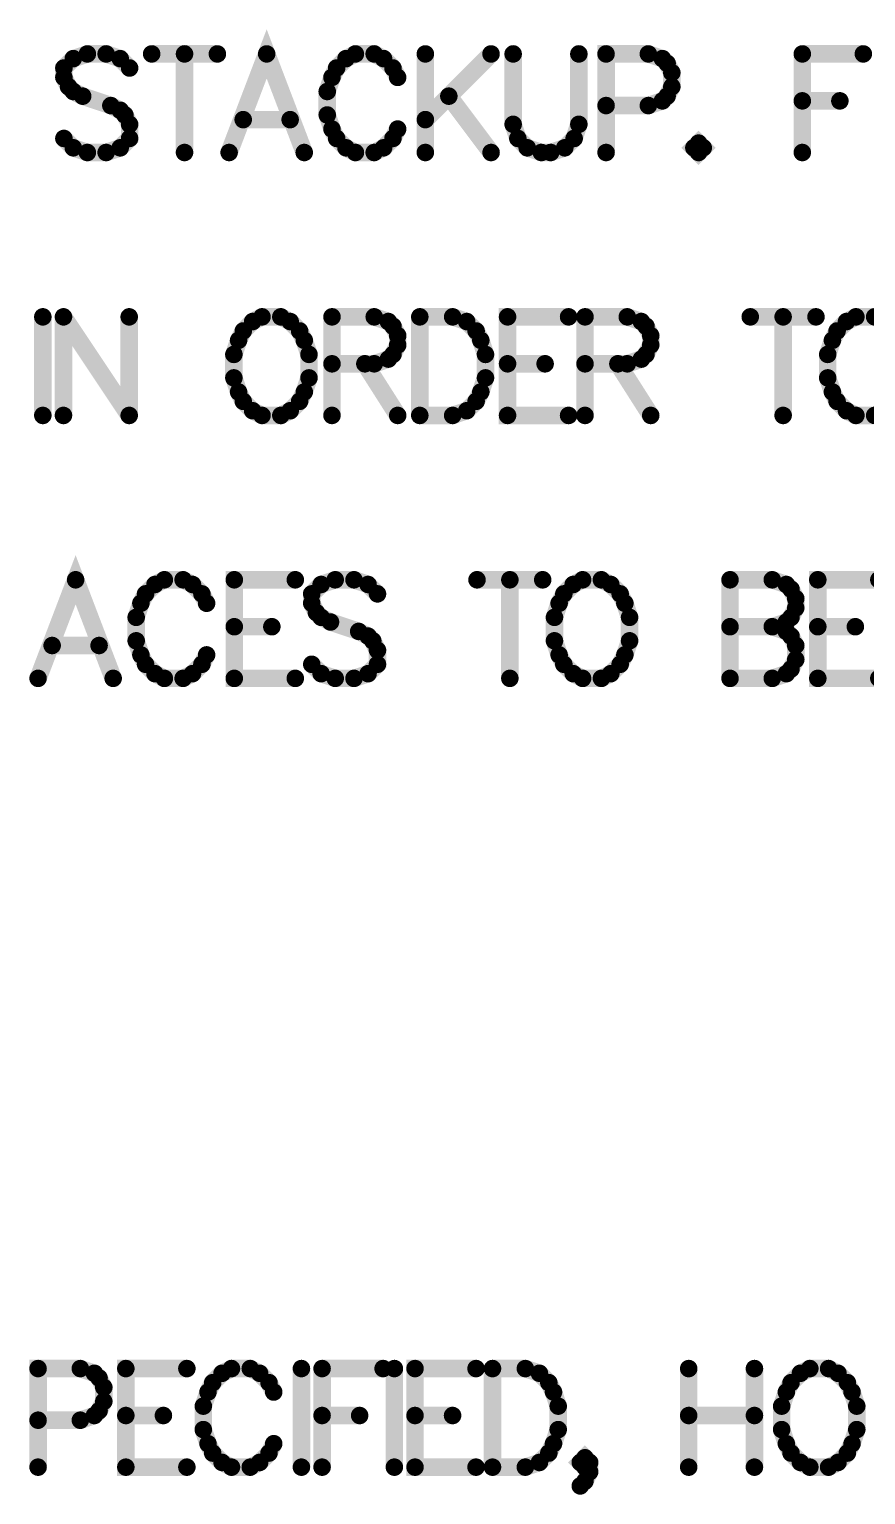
# Model space of a CAD drawing. Extents: x -9.8 to 23.3, y -7.1 to 14.3.
# Drawn here: x -5.021 to -4.544, y 5.074 to 5.91 of the extents above; entities that cross this region are included whole.
import ezdxf

# ---------------------------------------------------------------- set-up
doc = ezdxf.new("R2010")
doc.units = 0
doc.layers.add('2D_LINE_00', color=1, linetype='CONTINUOUS')

# ---------------------------------------------------------------- blocks, each defined once
blk = doc.blocks.new('SMOOTH_0$01')
at = {"const_width": 0.005}
blk.add_lwpolyline([(-0.0025, 0, 1), (0.0025, 0, 1)], format="xyb", close=True, dxfattribs=at)
blk = doc.blocks.new('DRAWING_1010')
at = {"layer": '2D_LINE_00', "const_width": 0.01}
blk.add_lwpolyline([(0, 0), (0, -0.05624)], dxfattribs=at)
at = {"layer": '2D_LINE_00'}
for p in [(0, 0), (0, -0.05624)]:
    blk.add_blockref('SMOOTH_0$01', p, dxfattribs=at)
blk = doc.blocks.new('DRAWING_1011')
at = {"layer": '2D_LINE_00', "const_width": 0.01}
blk.add_lwpolyline([(0, 0), (0, -0.05624)], dxfattribs=at)
at = {"layer": '2D_LINE_00'}
for p in [(0, 0), (0, -0.05624)]:
    blk.add_blockref('SMOOTH_0$01', p, dxfattribs=at)
blk = doc.blocks.new('DRAWING_1012')
at = {"layer": '2D_LINE_00', "const_width": 0.01}
blk.add_lwpolyline([(0, 0), (0.03749, -0.05624)], dxfattribs=at)
at = {"layer": '2D_LINE_00'}
for p in [(0, 0), (0.03749, -0.05624)]:
    blk.add_blockref('SMOOTH_0$01', p, dxfattribs=at)
blk = doc.blocks.new('DRAWING_1013')
at = {"layer": '2D_LINE_00', "const_width": 0.01}
blk.add_lwpolyline([(0, 0), (0, -0.05624)], dxfattribs=at)
at = {"layer": '2D_LINE_00'}
for p in [(0, 0), (0, -0.05624)]:
    blk.add_blockref('SMOOTH_0$01', p, dxfattribs=at)
blk = doc.blocks.new('DRAWING_1014')
at = {"layer": '2D_LINE_00', "const_width": 0.01}
blk.add_lwpolyline([(0, 0), (-0.00536, -0.00268), (-0.01071, -0.00804), (-0.01339, -0.01339), (-0.01607, -0.02143), (-0.01607, -0.03482), (-0.01339, -0.04285), (-0.01071, -0.04821), (-0.00536, -0.05356), (0, -0.05624), (0.01071, -0.05624), (0.01607, -0.05356), (0.02142, -0.04821), (0.0241, -0.04285), (0.02678, -0.03482), (0.02678, -0.02143), (0.0241, -0.01339), (0.02142, -0.00804), (0.01607, -0.00268), (0.01071, 0), (0, 0)], dxfattribs=at)
at = {"layer": '2D_LINE_00'}
for p in [(-0.00536, -0.00268), (0, 0), (0, 0), (0.01071, 0), (0.01607, -0.00268), (-0.01071, -0.00804), (0.02142, -0.00804), (-0.01607, -0.02143), (-0.01339, -0.01339), (0.0241, -0.01339), (0.02678, -0.02143), (-0.01607, -0.03482), (0.02678, -0.03482), (-0.01339, -0.04285), (0.0241, -0.04285), (-0.01071, -0.04821), (-0.00536, -0.05356), (0.01607, -0.05356), (0.02142, -0.04821), (0, -0.05624), (0.01071, -0.05624)]:
    blk.add_blockref('SMOOTH_0$01', p, dxfattribs=at)
blk = doc.blocks.new('DRAWING_1015')
at = {"layer": '2D_LINE_00', "const_width": 0.01}
blk.add_lwpolyline([(0, 0), (0, -0.05624)], dxfattribs=at)
at = {"layer": '2D_LINE_00'}
for p in [(0, 0), (0, -0.05624)]:
    blk.add_blockref('SMOOTH_0$01', p, dxfattribs=at)
blk = doc.blocks.new('DRAWING_1016')
at = {"layer": '2D_LINE_00', "const_width": 0.01}
blk.add_lwpolyline([(0, 0), (0.0241, 0), (0.03214, -0.00268), (0.03481, -0.00536), (0.03749, -0.01071), (0.03749, -0.01607), (0.03481, -0.02143), (0.03214, -0.0241), (0.0241, -0.02678), (0, -0.02678)], dxfattribs=at)
at = {"layer": '2D_LINE_00'}
for p in [(0, 0), (0.0241, 0), (0.03214, -0.00268), (0.03481, -0.00536), (0.03749, -0.01071), (0.03481, -0.02143), (0.03749, -0.01607), (0, -0.02678), (0.0241, -0.02678), (0.03214, -0.0241)]:
    blk.add_blockref('SMOOTH_0$01', p, dxfattribs=at)
blk = doc.blocks.new('DRAWING_1017')
at = {"layer": '2D_LINE_00', "const_width": 0.01}
blk.add_lwpolyline([(0, 0), (0.01874, -0.02946)], dxfattribs=at)
at = {"layer": '2D_LINE_00'}
for p in [(0, 0), (0.01874, -0.02946)]:
    blk.add_blockref('SMOOTH_0$01', p, dxfattribs=at)
blk = doc.blocks.new('DRAWING_1018')
at = {"layer": '2D_LINE_00', "const_width": 0.01}
blk.add_lwpolyline([(0, 0), (0, -0.05624)], dxfattribs=at)
at = {"layer": '2D_LINE_00'}
for p in [(0, 0), (0, -0.05624)]:
    blk.add_blockref('SMOOTH_0$01', p, dxfattribs=at)
blk = doc.blocks.new('DRAWING_1019')
at = {"layer": '2D_LINE_00', "const_width": 0.01}
blk.add_lwpolyline([(0, 0), (0.01875, 0), (0.02678, -0.00268), (0.03214, -0.00804), (0.03481, -0.01339), (0.03749, -0.02143), (0.03749, -0.03482), (0.03481, -0.04285), (0.03214, -0.04821), (0.02678, -0.05356), (0.01875, -0.05624), (0, -0.05624)], dxfattribs=at)
at = {"layer": '2D_LINE_00'}
for p in [(0, 0), (0.01875, 0), (0.02678, -0.00268), (0.03214, -0.00804), (0.03481, -0.01339), (0.03749, -0.02143), (0.03749, -0.03482), (0.03481, -0.04285), (0.02678, -0.05356), (0.03214, -0.04821), (0, -0.05624), (0.01875, -0.05624)]:
    blk.add_blockref('SMOOTH_0$01', p, dxfattribs=at)
blk = doc.blocks.new('DRAWING_1020')
at = {"layer": '2D_LINE_00', "const_width": 0.01}
blk.add_lwpolyline([(0, 0), (-0.03481, 0), (-0.03481, -0.05624), (0, -0.05624)], dxfattribs=at)
at = {"layer": '2D_LINE_00'}
for p in [(-0.03481, 0), (0, 0), (-0.03481, -0.05624), (0, -0.05624)]:
    blk.add_blockref('SMOOTH_0$01', p, dxfattribs=at)
blk = doc.blocks.new('DRAWING_1021')
at = {"layer": '2D_LINE_00', "const_width": 0.01}
blk.add_lwpolyline([(0, 0), (0.02142, 0)], dxfattribs=at)
at = {"layer": '2D_LINE_00'}
for p in [(0, 0), (0.02142, 0)]:
    blk.add_blockref('SMOOTH_0$01', p, dxfattribs=at)
blk = doc.blocks.new('DRAWING_1022')
at = {"layer": '2D_LINE_00', "const_width": 0.01}
blk.add_lwpolyline([(0, 0), (0, -0.05624)], dxfattribs=at)
at = {"layer": '2D_LINE_00'}
for p in [(0, 0), (0, -0.05624)]:
    blk.add_blockref('SMOOTH_0$01', p, dxfattribs=at)
blk = doc.blocks.new('DRAWING_1023')
at = {"layer": '2D_LINE_00', "const_width": 0.01}
blk.add_lwpolyline([(0, 0), (0.0241, 0), (0.03213, -0.00268), (0.03481, -0.00536), (0.03749, -0.01071), (0.03749, -0.01607), (0.03481, -0.02143), (0.03213, -0.0241), (0.0241, -0.02678), (0, -0.02678)], dxfattribs=at)
at = {"layer": '2D_LINE_00'}
for p in [(0, 0), (0.0241, 0), (0.03213, -0.00268), (0.03481, -0.00536), (0.03749, -0.01071), (0.03481, -0.02143), (0.03749, -0.01607), (0, -0.02678), (0.0241, -0.02678), (0.03213, -0.0241)]:
    blk.add_blockref('SMOOTH_0$01', p, dxfattribs=at)
blk = doc.blocks.new('DRAWING_1024')
at = {"layer": '2D_LINE_00', "const_width": 0.01}
blk.add_lwpolyline([(0, 0), (0.01875, -0.02946)], dxfattribs=at)
at = {"layer": '2D_LINE_00'}
for p in [(0, 0), (0.01875, -0.02946)]:
    blk.add_blockref('SMOOTH_0$01', p, dxfattribs=at)
blk = doc.blocks.new('DRAWING_1025')
at = {"layer": '2D_LINE_00', "const_width": 0.01}
blk.add_lwpolyline([(0, 0), (0, -0.05624)], dxfattribs=at)
at = {"layer": '2D_LINE_00'}
for p in [(0, 0), (0, -0.05624)]:
    blk.add_blockref('SMOOTH_0$01', p, dxfattribs=at)
blk = doc.blocks.new('DRAWING_1026')
at = {"layer": '2D_LINE_00', "const_width": 0.01}
blk.add_lwpolyline([(0, 0), (0.03749, 0)], dxfattribs=at)
at = {"layer": '2D_LINE_00'}
for p in [(0, 0), (0.03749, 0)]:
    blk.add_blockref('SMOOTH_0$01', p, dxfattribs=at)
blk = doc.blocks.new('DRAWING_1027')
at = {"layer": '2D_LINE_00', "const_width": 0.01}
blk.add_lwpolyline([(0, 0), (-0.00536, -0.00268), (-0.01072, -0.00804), (-0.01339, -0.01339), (-0.01607, -0.02143), (-0.01607, -0.03482), (-0.01339, -0.04285), (-0.01072, -0.04821), (-0.00536, -0.05356), (0, -0.05624), (0.01071, -0.05624), (0.01606, -0.05356), (0.02142, -0.04821), (0.0241, -0.04285), (0.02678, -0.03482), (0.02678, -0.02143), (0.0241, -0.01339), (0.02142, -0.00804), (0.01606, -0.00268), (0.01071, 0), (0, 0)], dxfattribs=at)
at = {"layer": '2D_LINE_00'}
for p in [(-0.00536, -0.00268), (0, 0), (0, 0), (0.01071, 0), (0.01606, -0.00268), (-0.01072, -0.00804), (0.02142, -0.00804), (-0.01607, -0.02143), (-0.01339, -0.01339), (0.0241, -0.01339), (0.02678, -0.02143), (-0.01607, -0.03482), (0.02678, -0.03482), (-0.01339, -0.04285), (0.0241, -0.04285), (-0.01072, -0.04821), (-0.00536, -0.05356), (0.01606, -0.05356), (0.02142, -0.04821), (0, -0.05624), (0.01071, -0.05624)]:
    blk.add_blockref('SMOOTH_0$01', p, dxfattribs=at)
blk = doc.blocks.new('DRAWING_1115')
at = {"layer": '2D_LINE_00', "const_width": 0.01}
blk.add_lwpolyline([(0, 0), (-0.02143, 0.05624), (-0.04285, 0)], dxfattribs=at)
at = {"layer": '2D_LINE_00'}
for p in [(-0.02143, 0.05624), (-0.04285, 0), (0, 0)]:
    blk.add_blockref('SMOOTH_0$01', p, dxfattribs=at)
blk = doc.blocks.new('DRAWING_1116')
at = {"layer": '2D_LINE_00', "const_width": 0.01}
blk.add_lwpolyline([(0, 0), (0.02678, 0)], dxfattribs=at)
at = {"layer": '2D_LINE_00'}
for p in [(0, 0), (0.02678, 0)]:
    blk.add_blockref('SMOOTH_0$01', p, dxfattribs=at)
blk = doc.blocks.new('DRAWING_1117')
at = {"layer": '2D_LINE_00', "const_width": 0.01}
blk.add_lwpolyline([(0, 0), (-0.00268, 0.00535), (-0.00804, 0.01071), (-0.01339, 0.01339), (-0.0241, 0.01339), (-0.02946, 0.01071), (-0.03482, 0.00535), (-0.03749, 0), (-0.04017, -0.00804), (-0.04017, -0.02143), (-0.03749, -0.02946), (-0.03482, -0.03482), (-0.02946, -0.04017), (-0.0241, -0.04285), (-0.01339, -0.04285), (-0.00804, -0.04017), (-0.00268, -0.03482), (0, -0.02946)], dxfattribs=at)
at = {"layer": '2D_LINE_00'}
for p in [(-0.0241, 0.01339), (-0.01339, 0.01339), (-0.03482, 0.00535), (-0.02946, 0.01071), (-0.00804, 0.01071), (-0.00268, 0.00535), (-0.03749, 0), (0, 0), (-0.04017, -0.00804), (-0.04017, -0.02143), (-0.03749, -0.02946), (0, -0.02946), (-0.03482, -0.03482), (-0.00268, -0.03482), (-0.02946, -0.04017), (-0.0241, -0.04285), (-0.01339, -0.04285), (-0.00804, -0.04017)]:
    blk.add_blockref('SMOOTH_0$01', p, dxfattribs=at)
blk = doc.blocks.new('DRAWING_1118')
at = {"layer": '2D_LINE_00', "const_width": 0.01}
blk.add_lwpolyline([(0, 0), (-0.03481, 0), (-0.03481, -0.05624), (0, -0.05624)], dxfattribs=at)
at = {"layer": '2D_LINE_00'}
for p in [(-0.03481, 0), (0, 0), (-0.03481, -0.05624), (0, -0.05624)]:
    blk.add_blockref('SMOOTH_0$01', p, dxfattribs=at)
blk = doc.blocks.new('DRAWING_1119')
at = {"layer": '2D_LINE_00', "const_width": 0.01}
blk.add_lwpolyline([(0, 0), (0.02142, 0)], dxfattribs=at)
at = {"layer": '2D_LINE_00'}
for p in [(0, 0), (0.02142, 0)]:
    blk.add_blockref('SMOOTH_0$01', p, dxfattribs=at)
blk = doc.blocks.new('DRAWING_1120')
at = {"layer": '2D_LINE_00', "const_width": 0.01}
blk.add_lwpolyline([(0, 0), (-0.00536, 0.00536), (-0.01339, 0.00804), (-0.02411, 0.00804), (-0.03214, 0.00536), (-0.0375, 0), (-0.0375, -0.00535), (-0.03482, -0.01071), (-0.03214, -0.01339), (-0.02678, -0.01606), (-0.01072, -0.02142), (-0.00536, -0.0241), (-0.00268, -0.02678), (0, -0.03213), (0, -0.04017), (-0.00536, -0.04552), (-0.01339, -0.0482), (-0.02411, -0.0482), (-0.03214, -0.04552), (-0.0375, -0.04017)], dxfattribs=at)
at = {"layer": '2D_LINE_00'}
for p in [(-0.03214, 0.00536), (-0.02411, 0.00804), (-0.01339, 0.00804), (-0.00536, 0.00536), (-0.0375, 0), (0, 0), (-0.0375, -0.00535), (-0.03482, -0.01071), (-0.03214, -0.01339), (-0.02678, -0.01606), (-0.01072, -0.02142), (-0.00536, -0.0241), (-0.00268, -0.02678), (0, -0.03213), (-0.0375, -0.04017), (-0.03214, -0.04552), (-0.00536, -0.04552), (0, -0.04017), (-0.02411, -0.0482), (-0.01339, -0.0482)]:
    blk.add_blockref('SMOOTH_0$01', p, dxfattribs=at)
blk = doc.blocks.new('DRAWING_1121')
at = {"layer": '2D_LINE_00', "const_width": 0.01}
blk.add_lwpolyline([(0, 0), (0, -0.05624)], dxfattribs=at)
at = {"layer": '2D_LINE_00'}
for p in [(0, 0), (0, -0.05624)]:
    blk.add_blockref('SMOOTH_0$01', p, dxfattribs=at)
blk = doc.blocks.new('DRAWING_1122')
at = {"layer": '2D_LINE_00', "const_width": 0.01}
blk.add_lwpolyline([(0, 0), (0.03749, 0)], dxfattribs=at)
at = {"layer": '2D_LINE_00'}
for p in [(0, 0), (0.03749, 0)]:
    blk.add_blockref('SMOOTH_0$01', p, dxfattribs=at)
blk = doc.blocks.new('DRAWING_1123')
at = {"layer": '2D_LINE_00', "const_width": 0.01}
blk.add_lwpolyline([(0, 0), (-0.00535, -0.00268), (-0.01071, -0.00804), (-0.01339, -0.01339), (-0.01606, -0.02143), (-0.01606, -0.03482), (-0.01339, -0.04285), (-0.01071, -0.04821), (-0.00535, -0.05356), (0, -0.05624), (0.01072, -0.05624), (0.01607, -0.05356), (0.02143, -0.04821), (0.02411, -0.04285), (0.02679, -0.03482), (0.02679, -0.02143), (0.02411, -0.01339), (0.02143, -0.00804), (0.01607, -0.00268), (0.01072, 0), (0, 0)], dxfattribs=at)
at = {"layer": '2D_LINE_00'}
for p in [(-0.00535, -0.00268), (0, 0), (0, 0), (0.01072, 0), (0.01607, -0.00268), (-0.01071, -0.00804), (0.02143, -0.00804), (-0.01606, -0.02143), (-0.01339, -0.01339), (0.02411, -0.01339), (0.02679, -0.02143), (-0.01606, -0.03482), (0.02679, -0.03482), (-0.01339, -0.04285), (0.02411, -0.04285), (-0.01071, -0.04821), (-0.00535, -0.05356), (0.01607, -0.05356), (0.02143, -0.04821), (0, -0.05624), (0.01072, -0.05624)]:
    blk.add_blockref('SMOOTH_0$01', p, dxfattribs=at)
blk = doc.blocks.new('DRAWING_1124')
at = {"layer": '2D_LINE_00', "const_width": 0.01}
blk.add_lwpolyline([(0, 0), (0, -0.05624)], dxfattribs=at)
at = {"layer": '2D_LINE_00'}
for p in [(0, 0), (0, -0.05624)]:
    blk.add_blockref('SMOOTH_0$01', p, dxfattribs=at)
blk = doc.blocks.new('DRAWING_1125')
at = {"layer": '2D_LINE_00', "const_width": 0.01}
blk.add_lwpolyline([(0, 0), (0.02411, 0), (0.03214, -0.00268), (0.03482, -0.00536), (0.0375, -0.01071), (0.0375, -0.01607), (0.03482, -0.02143), (0.03214, -0.0241), (0.02411, -0.02678)], dxfattribs=at)
at = {"layer": '2D_LINE_00'}
for p in [(0, 0), (0.02411, 0), (0.03214, -0.00268), (0.03482, -0.00536), (0.0375, -0.01071), (0.03482, -0.02143), (0.0375, -0.01607), (0.02411, -0.02678), (0.03214, -0.0241)]:
    blk.add_blockref('SMOOTH_0$01', p, dxfattribs=at)
blk = doc.blocks.new('DRAWING_1126')
at = {"layer": '2D_LINE_00', "const_width": 0.01}
blk.add_lwpolyline([(0, 0), (0.02411, 0), (0.03214, -0.00268), (0.03482, -0.00536), (0.0375, -0.01071), (0.0375, -0.01875), (0.03482, -0.0241), (0.03214, -0.02678), (0.02411, -0.02946), (0, -0.02946)], dxfattribs=at)
at = {"layer": '2D_LINE_00'}
for p in [(0, 0), (0.02411, 0), (0.03214, -0.00268), (0.03482, -0.00536), (0.0375, -0.01071), (0.0375, -0.01875), (0, -0.02946), (0.02411, -0.02946), (0.03214, -0.02678), (0.03482, -0.0241)]:
    blk.add_blockref('SMOOTH_0$01', p, dxfattribs=at)
blk = doc.blocks.new('DRAWING_1127')
at = {"layer": '2D_LINE_00', "const_width": 0.01}
blk.add_lwpolyline([(0, 0), (-0.03482, 0), (-0.03482, -0.05624), (0, -0.05624)], dxfattribs=at)
at = {"layer": '2D_LINE_00'}
for p in [(-0.03482, 0), (0, 0), (-0.03482, -0.05624), (0, -0.05624)]:
    blk.add_blockref('SMOOTH_0$01', p, dxfattribs=at)
blk = doc.blocks.new('DRAWING_1128')
at = {"layer": '2D_LINE_00', "const_width": 0.01}
blk.add_lwpolyline([(0, 0), (0.02143, 0)], dxfattribs=at)
at = {"layer": '2D_LINE_00'}
for p in [(0, 0), (0.02143, 0)]:
    blk.add_blockref('SMOOTH_0$01', p, dxfattribs=at)
blk = doc.blocks.new('DRAWING_1217')
at = {"layer": '2D_LINE_00', "const_width": 0.01}
blk.add_lwpolyline([(0, 0), (-0.00536, 0.00536), (-0.01339, 0.00804), (-0.0241, 0.00804), (-0.03214, 0.00536), (-0.03749, 0), (-0.03749, -0.00535), (-0.03482, -0.01071), (-0.03214, -0.01339), (-0.02678, -0.01606), (-0.01071, -0.02142), (-0.00536, -0.0241), (-0.00268, -0.02678), (0, -0.03213), (0, -0.04017), (-0.00536, -0.04552), (-0.01339, -0.0482), (-0.0241, -0.0482), (-0.03214, -0.04552), (-0.03749, -0.04017)], dxfattribs=at)
at = {"layer": '2D_LINE_00'}
for p in [(-0.03214, 0.00536), (-0.0241, 0.00804), (-0.01339, 0.00804), (-0.00536, 0.00536), (-0.03749, 0), (0, 0), (-0.03749, -0.00535), (-0.03482, -0.01071), (-0.03214, -0.01339), (-0.02678, -0.01606), (-0.01071, -0.02142), (-0.00536, -0.0241), (-0.00268, -0.02678), (0, -0.03213), (-0.03749, -0.04017), (-0.03214, -0.04552), (-0.00536, -0.04552), (0, -0.04017), (-0.0241, -0.0482), (-0.01339, -0.0482)]:
    blk.add_blockref('SMOOTH_0$01', p, dxfattribs=at)
blk = doc.blocks.new('DRAWING_1218')
at = {"layer": '2D_LINE_00', "const_width": 0.01}
blk.add_lwpolyline([(0, 0), (0, -0.05624)], dxfattribs=at)
at = {"layer": '2D_LINE_00'}
for p in [(0, 0), (0, -0.05624)]:
    blk.add_blockref('SMOOTH_0$01', p, dxfattribs=at)
blk = doc.blocks.new('DRAWING_1219')
at = {"layer": '2D_LINE_00', "const_width": 0.01}
blk.add_lwpolyline([(0, 0), (0.0375, 0)], dxfattribs=at)
at = {"layer": '2D_LINE_00'}
for p in [(0, 0), (0.0375, 0)]:
    blk.add_blockref('SMOOTH_0$01', p, dxfattribs=at)
blk = doc.blocks.new('DRAWING_1220')
at = {"layer": '2D_LINE_00', "const_width": 0.01}
blk.add_lwpolyline([(0, 0), (-0.02143, 0.05624), (-0.04285, 0)], dxfattribs=at)
at = {"layer": '2D_LINE_00'}
for p in [(-0.02143, 0.05624), (-0.04285, 0), (0, 0)]:
    blk.add_blockref('SMOOTH_0$01', p, dxfattribs=at)
blk = doc.blocks.new('DRAWING_1221')
at = {"layer": '2D_LINE_00', "const_width": 0.01}
blk.add_lwpolyline([(0, 0), (0.02677, 0)], dxfattribs=at)
at = {"layer": '2D_LINE_00'}
for p in [(0, 0), (0.02677, 0)]:
    blk.add_blockref('SMOOTH_0$01', p, dxfattribs=at)
blk = doc.blocks.new('DRAWING_1222')
at = {"layer": '2D_LINE_00', "const_width": 0.01}
blk.add_lwpolyline([(0, 0), (-0.00268, 0.00535), (-0.00803, 0.01071), (-0.01339, 0.01339), (-0.0241, 0.01339), (-0.02946, 0.01071), (-0.03481, 0.00535), (-0.03749, 0), (-0.04017, -0.00804), (-0.04017, -0.02143), (-0.03749, -0.02946), (-0.03481, -0.03482), (-0.02946, -0.04017), (-0.0241, -0.04285), (-0.01339, -0.04285), (-0.00803, -0.04017), (-0.00268, -0.03482), (0, -0.02946)], dxfattribs=at)
at = {"layer": '2D_LINE_00'}
for p in [(-0.0241, 0.01339), (-0.01339, 0.01339), (-0.03481, 0.00535), (-0.02946, 0.01071), (-0.00803, 0.01071), (-0.00268, 0.00535), (-0.03749, 0), (0, 0), (-0.04017, -0.00804), (-0.04017, -0.02143), (-0.03749, -0.02946), (0, -0.02946), (-0.03481, -0.03482), (-0.00268, -0.03482), (-0.02946, -0.04017), (-0.0241, -0.04285), (-0.01339, -0.04285), (-0.00803, -0.04017)]:
    blk.add_blockref('SMOOTH_0$01', p, dxfattribs=at)
blk = doc.blocks.new('DRAWING_1223')
at = {"layer": '2D_LINE_00', "const_width": 0.01}
blk.add_lwpolyline([(0, 0), (0, -0.05624)], dxfattribs=at)
at = {"layer": '2D_LINE_00'}
for p in [(0, 0), (0, -0.05624)]:
    blk.add_blockref('SMOOTH_0$01', p, dxfattribs=at)
blk = doc.blocks.new('DRAWING_1224')
at = {"layer": '2D_LINE_00', "const_width": 0.01}
blk.add_lwpolyline([(0, 0), (-0.03749, -0.03749)], dxfattribs=at)
at = {"layer": '2D_LINE_00'}
for p in [(0, 0), (-0.03749, -0.03749)]:
    blk.add_blockref('SMOOTH_0$01', p, dxfattribs=at)
blk = doc.blocks.new('DRAWING_1225')
at = {"layer": '2D_LINE_00', "const_width": 0.01}
blk.add_lwpolyline([(0, 0), (0.0241, -0.03214)], dxfattribs=at)
at = {"layer": '2D_LINE_00'}
for p in [(0, 0), (0.0241, -0.03214)]:
    blk.add_blockref('SMOOTH_0$01', p, dxfattribs=at)
blk = doc.blocks.new('DRAWING_1226')
at = {"layer": '2D_LINE_00', "const_width": 0.01}
blk.add_lwpolyline([(0, 0), (0, -0.04017), (0.00268, -0.04821), (0.00803, -0.05356), (0.01607, -0.05624), (0.02142, -0.05624), (0.02946, -0.05356), (0.03481, -0.04821), (0.03749, -0.04017), (0.03749, 0)], dxfattribs=at)
at = {"layer": '2D_LINE_00'}
for p in [(0, 0), (0.03749, 0), (0, -0.04017), (0.03749, -0.04017), (0.00268, -0.04821), (0.00803, -0.05356), (0.02946, -0.05356), (0.03481, -0.04821), (0.01607, -0.05624), (0.02142, -0.05624)]:
    blk.add_blockref('SMOOTH_0$01', p, dxfattribs=at)
blk = doc.blocks.new('DRAWING_1227')
at = {"layer": '2D_LINE_00', "const_width": 0.01}
blk.add_lwpolyline([(0, 0), (0.02411, 0), (0.03214, 0.00268), (0.03482, 0.00536), (0.0375, 0.01071), (0.0375, 0.01875), (0.03482, 0.0241), (0.03214, 0.02678), (0.02411, 0.02946), (0, 0.02946), (0, -0.02678)], dxfattribs=at)
at = {"layer": '2D_LINE_00'}
for p in [(0, 0.02946), (0.02411, 0.02946), (0.03214, 0.02678), (0.03482, 0.0241), (0.0375, 0.01875), (0.03482, 0.00536), (0.0375, 0.01071), (0, 0), (0.02411, 0), (0.03214, 0.00268), (0, -0.02678)]:
    blk.add_blockref('SMOOTH_0$01', p, dxfattribs=at)
blk = doc.blocks.new('DRAWING_1228')
at = {"layer": '2D_LINE_00', "const_width": 0.01}
blk.add_lwpolyline([(0, 0), (-0.00268, -0.00268), (0, -0.00536), (0.00268, -0.00268), (0, 0)], dxfattribs=at)
at = {"layer": '2D_LINE_00'}
for p in [(-0.00268, -0.00268), (0, 0), (0, 0), (0.00268, -0.00268), (0, -0.00536)]:
    blk.add_blockref('SMOOTH_0$01', p, dxfattribs=at)
blk = doc.blocks.new('DRAWING_1229')
at = {"layer": '2D_LINE_00', "const_width": 0.01}
blk.add_lwpolyline([(0, 0), (0, -0.05624)], dxfattribs=at)
at = {"layer": '2D_LINE_00'}
for p in [(0, 0), (0, -0.05624)]:
    blk.add_blockref('SMOOTH_0$01', p, dxfattribs=at)
blk = doc.blocks.new('DRAWING_1230')
at = {"layer": '2D_LINE_00', "const_width": 0.01}
blk.add_lwpolyline([(0, 0), (0.03482, 0)], dxfattribs=at)
at = {"layer": '2D_LINE_00'}
for p in [(0, 0), (0.03482, 0)]:
    blk.add_blockref('SMOOTH_0$01', p, dxfattribs=at)
blk = doc.blocks.new('DRAWING_1231')
at = {"layer": '2D_LINE_00', "const_width": 0.01}
blk.add_lwpolyline([(0, 0), (0.02143, 0)], dxfattribs=at)
at = {"layer": '2D_LINE_00'}
for p in [(0, 0), (0.02143, 0)]:
    blk.add_blockref('SMOOTH_0$01', p, dxfattribs=at)
blk = doc.blocks.new('DRAWING_1596')
at = {"layer": '2D_LINE_00', "const_width": 0.01}
blk.add_lwpolyline([(0, 0), (0.0241, 0), (0.03213, 0.00268), (0.03481, 0.00536), (0.03749, 0.01071), (0.03749, 0.01875), (0.03481, 0.0241), (0.03213, 0.02678), (0.0241, 0.02946), (0, 0.02946), (0, -0.02678)], dxfattribs=at)
at = {"layer": '2D_LINE_00'}
for p in [(0, 0.02946), (0.0241, 0.02946), (0.03213, 0.02678), (0.03481, 0.0241), (0.03749, 0.01875), (0.03481, 0.00536), (0.03749, 0.01071), (0, 0), (0.0241, 0), (0.03213, 0.00268), (0, -0.02678)]:
    blk.add_blockref('SMOOTH_0$01', p, dxfattribs=at)
blk = doc.blocks.new('DRAWING_1597')
at = {"layer": '2D_LINE_00', "const_width": 0.01}
blk.add_lwpolyline([(0, 0), (-0.03482, 0), (-0.03482, -0.05624), (0, -0.05624)], dxfattribs=at)
at = {"layer": '2D_LINE_00'}
for p in [(-0.03482, 0), (0, 0), (-0.03482, -0.05624), (0, -0.05624)]:
    blk.add_blockref('SMOOTH_0$01', p, dxfattribs=at)
blk = doc.blocks.new('DRAWING_1598')
at = {"layer": '2D_LINE_00', "const_width": 0.01}
blk.add_lwpolyline([(0, 0), (0.02143, 0)], dxfattribs=at)
at = {"layer": '2D_LINE_00'}
for p in [(0, 0), (0.02143, 0)]:
    blk.add_blockref('SMOOTH_0$01', p, dxfattribs=at)
blk = doc.blocks.new('DRAWING_1599')
at = {"layer": '2D_LINE_00', "const_width": 0.01}
blk.add_lwpolyline([(0, 0), (-0.00268, 0.00535), (-0.00803, 0.01071), (-0.01339, 0.01339), (-0.0241, 0.01339), (-0.02946, 0.01071), (-0.03481, 0.00535), (-0.03749, 0), (-0.04017, -0.00804), (-0.04017, -0.02143), (-0.03749, -0.02946), (-0.03481, -0.03482), (-0.02946, -0.04017), (-0.0241, -0.04285), (-0.01339, -0.04285), (-0.00803, -0.04017), (-0.00268, -0.03482), (0, -0.02946)], dxfattribs=at)
at = {"layer": '2D_LINE_00'}
for p in [(-0.0241, 0.01339), (-0.01339, 0.01339), (-0.03481, 0.00535), (-0.02946, 0.01071), (-0.00803, 0.01071), (-0.00268, 0.00535), (-0.03749, 0), (0, 0), (-0.04017, -0.00804), (-0.04017, -0.02143), (-0.03749, -0.02946), (0, -0.02946), (-0.03481, -0.03482), (-0.00268, -0.03482), (-0.02946, -0.04017), (-0.0241, -0.04285), (-0.01339, -0.04285), (-0.00803, -0.04017)]:
    blk.add_blockref('SMOOTH_0$01', p, dxfattribs=at)
blk = doc.blocks.new('DRAWING_1600')
at = {"layer": '2D_LINE_00', "const_width": 0.01}
blk.add_lwpolyline([(0, 0), (0, -0.05624)], dxfattribs=at)
at = {"layer": '2D_LINE_00'}
for p in [(0, 0), (0, -0.05624)]:
    blk.add_blockref('SMOOTH_0$01', p, dxfattribs=at)
blk = doc.blocks.new('DRAWING_1601')
at = {"layer": '2D_LINE_00', "const_width": 0.01}
blk.add_lwpolyline([(0, 0), (0, -0.05624)], dxfattribs=at)
at = {"layer": '2D_LINE_00'}
for p in [(0, 0), (0, -0.05624)]:
    blk.add_blockref('SMOOTH_0$01', p, dxfattribs=at)
blk = doc.blocks.new('DRAWING_1602')
at = {"layer": '2D_LINE_00', "const_width": 0.01}
blk.add_lwpolyline([(0, 0), (0.03481, 0)], dxfattribs=at)
at = {"layer": '2D_LINE_00'}
for p in [(0, 0), (0.03481, 0)]:
    blk.add_blockref('SMOOTH_0$01', p, dxfattribs=at)
blk = doc.blocks.new('DRAWING_1603')
at = {"layer": '2D_LINE_00', "const_width": 0.01}
blk.add_lwpolyline([(0, 0), (0.02142, 0)], dxfattribs=at)
at = {"layer": '2D_LINE_00'}
for p in [(0, 0), (0.02142, 0)]:
    blk.add_blockref('SMOOTH_0$01', p, dxfattribs=at)
blk = doc.blocks.new('DRAWING_1604')
at = {"layer": '2D_LINE_00', "const_width": 0.01}
blk.add_lwpolyline([(0, 0), (0, -0.05624)], dxfattribs=at)
at = {"layer": '2D_LINE_00'}
for p in [(0, 0), (0, -0.05624)]:
    blk.add_blockref('SMOOTH_0$01', p, dxfattribs=at)
blk = doc.blocks.new('DRAWING_1605')
at = {"layer": '2D_LINE_00', "const_width": 0.01}
blk.add_lwpolyline([(0, 0), (-0.03481, 0), (-0.03481, -0.05624), (0, -0.05624)], dxfattribs=at)
at = {"layer": '2D_LINE_00'}
for p in [(-0.03481, 0), (0, 0), (-0.03481, -0.05624), (0, -0.05624)]:
    blk.add_blockref('SMOOTH_0$01', p, dxfattribs=at)
blk = doc.blocks.new('DRAWING_1606')
at = {"layer": '2D_LINE_00', "const_width": 0.01}
blk.add_lwpolyline([(0, 0), (0.02142, 0)], dxfattribs=at)
at = {"layer": '2D_LINE_00'}
for p in [(0, 0), (0.02142, 0)]:
    blk.add_blockref('SMOOTH_0$01', p, dxfattribs=at)
blk = doc.blocks.new('DRAWING_1607')
at = {"layer": '2D_LINE_00', "const_width": 0.01}
blk.add_lwpolyline([(0, 0), (0, -0.05624)], dxfattribs=at)
at = {"layer": '2D_LINE_00'}
for p in [(0, 0), (0, -0.05624)]:
    blk.add_blockref('SMOOTH_0$01', p, dxfattribs=at)
blk = doc.blocks.new('DRAWING_1608')
at = {"layer": '2D_LINE_00', "const_width": 0.01}
blk.add_lwpolyline([(0, 0), (0.01874, 0), (0.02678, -0.00268), (0.03213, -0.00804), (0.03481, -0.01339), (0.03749, -0.02143), (0.03749, -0.03482), (0.03481, -0.04285), (0.03213, -0.04821), (0.02678, -0.05356), (0.01874, -0.05624), (0, -0.05624)], dxfattribs=at)
at = {"layer": '2D_LINE_00'}
for p in [(0, 0), (0.01874, 0), (0.02678, -0.00268), (0.03213, -0.00804), (0.03481, -0.01339), (0.03749, -0.02143), (0.03749, -0.03482), (0.03481, -0.04285), (0.02678, -0.05356), (0.03213, -0.04821), (0, -0.05624), (0.01874, -0.05624)]:
    blk.add_blockref('SMOOTH_0$01', p, dxfattribs=at)
blk = doc.blocks.new('DRAWING_1609')
at = {"layer": '2D_LINE_00', "const_width": 0.01}
blk.add_lwpolyline([(0, 0), (-0.00268, -0.00268), (-0.00535, 0), (-0.00268, 0.00268), (0, 0), (0, -0.00536), (-0.00268, -0.01071), (-0.00535, -0.01339)], dxfattribs=at)
at = {"layer": '2D_LINE_00'}
for p in [(-0.00535, 0), (-0.00268, 0.00268), (-0.00268, -0.00268), (0, 0), (0, 0), (-0.00268, -0.01071), (0, -0.00536), (-0.00535, -0.01339)]:
    blk.add_blockref('SMOOTH_0$01', p, dxfattribs=at)
blk = doc.blocks.new('DRAWING_1610')
at = {"layer": '2D_LINE_00', "const_width": 0.01}
blk.add_lwpolyline([(0, 0), (0, -0.05624)], dxfattribs=at)
at = {"layer": '2D_LINE_00'}
for p in [(0, 0), (0, -0.05624)]:
    blk.add_blockref('SMOOTH_0$01', p, dxfattribs=at)
blk = doc.blocks.new('DRAWING_1611')
at = {"layer": '2D_LINE_00', "const_width": 0.01}
blk.add_lwpolyline([(0, 0), (0, -0.05624)], dxfattribs=at)
at = {"layer": '2D_LINE_00'}
for p in [(0, 0), (0, -0.05624)]:
    blk.add_blockref('SMOOTH_0$01', p, dxfattribs=at)
blk = doc.blocks.new('DRAWING_1612')
at = {"layer": '2D_LINE_00', "const_width": 0.01}
blk.add_lwpolyline([(0, 0), (0.03749, 0)], dxfattribs=at)
at = {"layer": '2D_LINE_00'}
for p in [(0, 0), (0.03749, 0)]:
    blk.add_blockref('SMOOTH_0$01', p, dxfattribs=at)
blk = doc.blocks.new('DRAWING_1613')
at = {"layer": '2D_LINE_00', "const_width": 0.01}
blk.add_lwpolyline([(0, 0), (-0.00536, -0.00268), (-0.01071, -0.00804), (-0.01339, -0.01339), (-0.01607, -0.02143), (-0.01607, -0.03482), (-0.01339, -0.04285), (-0.01071, -0.04821), (-0.00536, -0.05356), (0, -0.05624), (0.01071, -0.05624), (0.01607, -0.05356), (0.02142, -0.04821), (0.0241, -0.04285), (0.02678, -0.03482), (0.02678, -0.02143), (0.0241, -0.01339), (0.02142, -0.00804), (0.01607, -0.00268), (0.01071, 0), (0, 0)], dxfattribs=at)
at = {"layer": '2D_LINE_00'}
for p in [(-0.00536, -0.00268), (0, 0), (0, 0), (0.01071, 0), (0.01607, -0.00268), (-0.01071, -0.00804), (0.02142, -0.00804), (-0.01607, -0.02143), (-0.01339, -0.01339), (0.0241, -0.01339), (0.02678, -0.02143), (-0.01607, -0.03482), (0.02678, -0.03482), (-0.01339, -0.04285), (0.0241, -0.04285), (-0.01071, -0.04821), (-0.00536, -0.05356), (0.01607, -0.05356), (0.02142, -0.04821), (0, -0.05624), (0.01071, -0.05624)]:
    blk.add_blockref('SMOOTH_0$01', p, dxfattribs=at)

msp = doc.modelspace()

# ---------------------------------------------------------------- block references
for name, p in [('DRAWING_1220', (-4.86408, 5.84)), ('DRAWING_1217', (-4.9637, 5.8882)), ('DRAWING_1219', (-4.95112, 5.89624)), ('DRAWING_1218', (-4.93237, 5.89624)), ('DRAWING_1222', (-4.81079, 5.88285)), ('DRAWING_1223', (-4.79499, 5.89624)), ('DRAWING_1224', (-4.7575, 5.89624)), ('DRAWING_1226', (-4.74491, 5.89624)), ('DRAWING_1227', (-4.69189, 5.86678)), ('DRAWING_1229', (-4.57995, 5.89624)), ('DRAWING_1230', (-4.57995, 5.89624)), ('DRAWING_1225', (-4.7816, 5.87214)), ('DRAWING_1231', (-4.57995, 5.86946)), ('DRAWING_1221', (-4.89889, 5.85875)), ('DRAWING_1228', (-4.63913, 5.84536)), ('DRAWING_1010', (-5.01321, 5.74624)), ('DRAWING_1011', (-5.00143, 5.74624)), ('DRAWING_1012', (-5.00143, 5.74624)), ('DRAWING_1013', (-4.96394, 5.74624)), ('DRAWING_1014', (-4.88815, 5.74624)), ('DRAWING_1015', (-4.84825, 5.74624)), ('DRAWING_1016', (-4.84825, 5.74624)), ('DRAWING_1018', (-4.79817, 5.74624)), ('DRAWING_1019', (-4.79817, 5.74624)), ('DRAWING_1020', (-4.71328, 5.74624)), ('DRAWING_1022', (-4.7039, 5.74624)), ('DRAWING_1023', (-4.7039, 5.74624)), ('DRAWING_1026', (-4.60964, 5.74624)), ('DRAWING_1025', (-4.59089, 5.74624)), ('DRAWING_1027', (-4.54938, 5.74624)), ('DRAWING_1017', (-4.8295, 5.71946)), ('DRAWING_1021', (-4.74809, 5.71946)), ('DRAWING_1024', (-4.68516, 5.71946)), ('DRAWING_1115', (-4.97307, 5.54)), ('DRAWING_1117', (-4.91978, 5.58285)), ('DRAWING_1118', (-4.86917, 5.59624)), ('DRAWING_1120', (-4.8223, 5.5882)), ('DRAWING_1122', (-4.76553, 5.59624)), ('DRAWING_1121', (-4.74678, 5.59624)), ('DRAWING_1123', (-4.70528, 5.59624)), ('DRAWING_1124', (-4.62119, 5.59624)), ('DRAWING_1125', (-4.62119, 5.59624)), ('DRAWING_1127', (-4.53629, 5.59624)), ('DRAWING_1119', (-4.90398, 5.56946)), ('DRAWING_1126', (-4.62119, 5.56946)), ('DRAWING_1128', (-4.57111, 5.56946)), ('DRAWING_1116', (-5.00789, 5.55875)), ('DRAWING_1596', (-5.01592, 5.11678)), ('DRAWING_1597', (-4.93103, 5.14624)), ('DRAWING_1599', (-4.88149, 5.13285)), ('DRAWING_1600', (-4.86569, 5.14624)), ('DRAWING_1601', (-4.8539, 5.14624)), ('DRAWING_1602', (-4.8539, 5.14624)), ('DRAWING_1604', (-4.81266, 5.14624)), ('DRAWING_1605', (-4.76607, 5.14624)), ('DRAWING_1607', (-4.75669, 5.14624)), ('DRAWING_1608', (-4.75669, 5.14624)), ('DRAWING_1610', (-4.64475, 5.14624)), ('DRAWING_1611', (-4.60726, 5.14624)), ('DRAWING_1613', (-4.57566, 5.14624)), ('DRAWING_1598', (-4.96585, 5.11946)), ('DRAWING_1603', (-4.8539, 5.11946)), ('DRAWING_1606', (-4.80088, 5.11946)), ('DRAWING_1612', (-4.64475, 5.11946)), ('DRAWING_1609', (-4.70126, 5.09268))]:
    msp.add_blockref(name, p)

doc.saveas('drawing.dxf')
